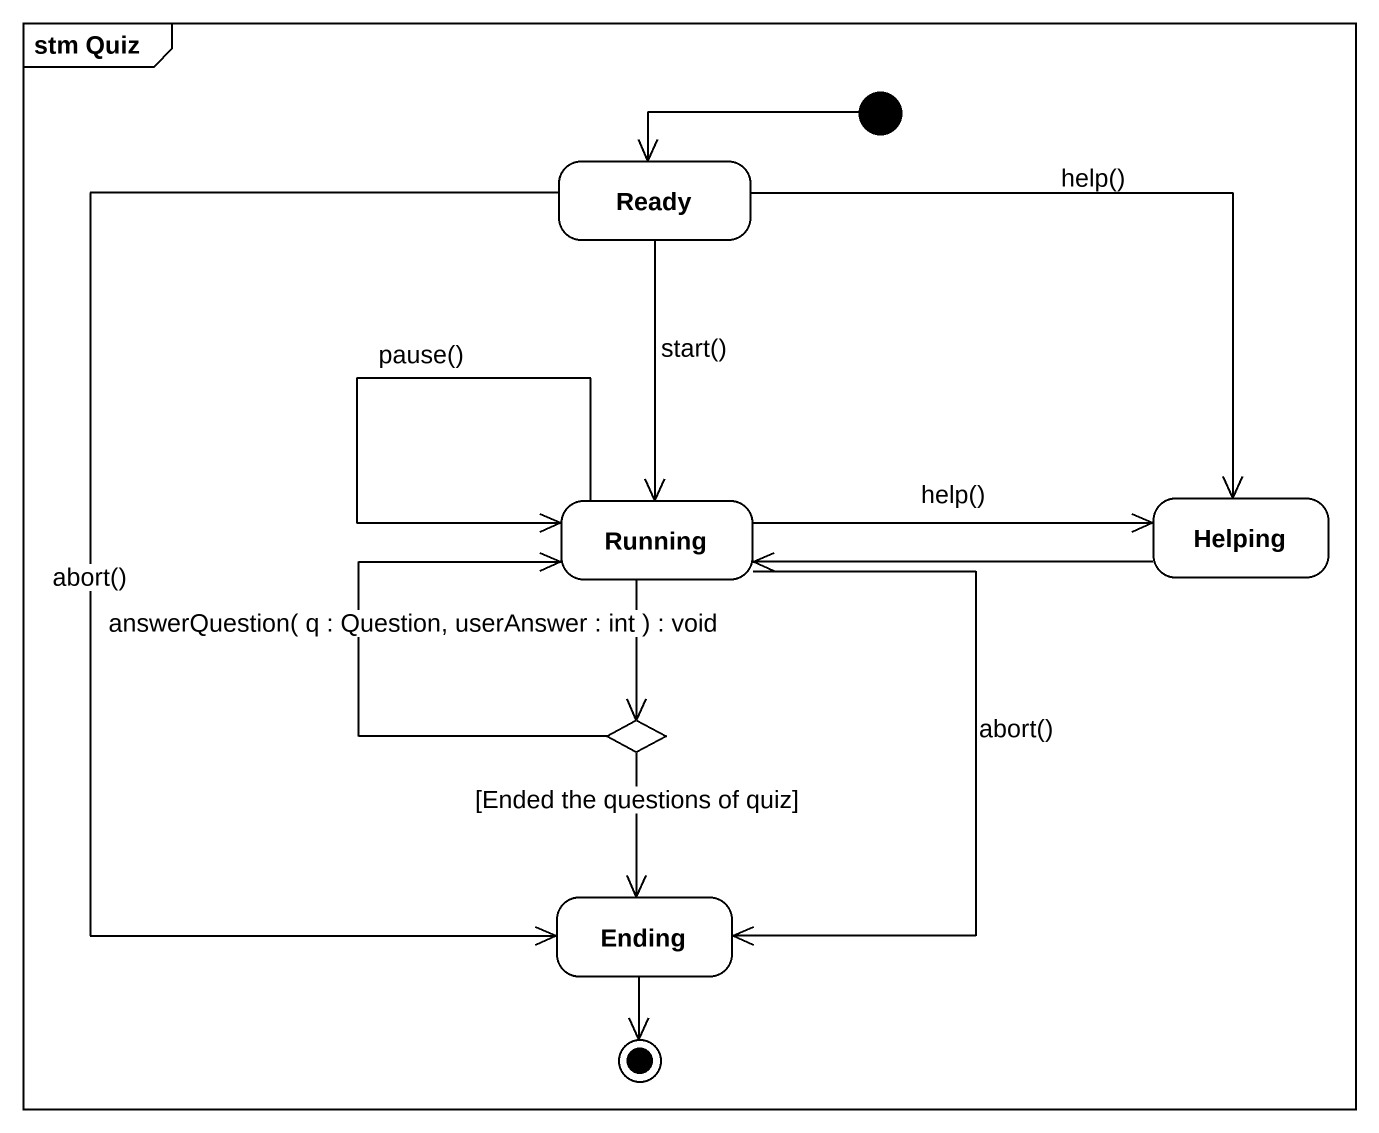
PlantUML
@startuml
mainframe stm Quiz
hide empty description
state Ready
state Running
state Helping
state choice1 <<choice>>
state Ending
[*] -left-> Ready
Ready --> Running : start()
Ready -right-> Helping : help()
Ready --> Ending : abort()
Running --> Running : pause()
Running -right-> Helping : help()
Running --> choice1
Running --> Ending : abort()
Helping -left-> Running
choice1 -up-> Running : answerQuestion( q : Question, userAnswer : int ) : void
choice1 --> Ending : [Ended the questions of quiz]
Ending --> [*]
@enduml
